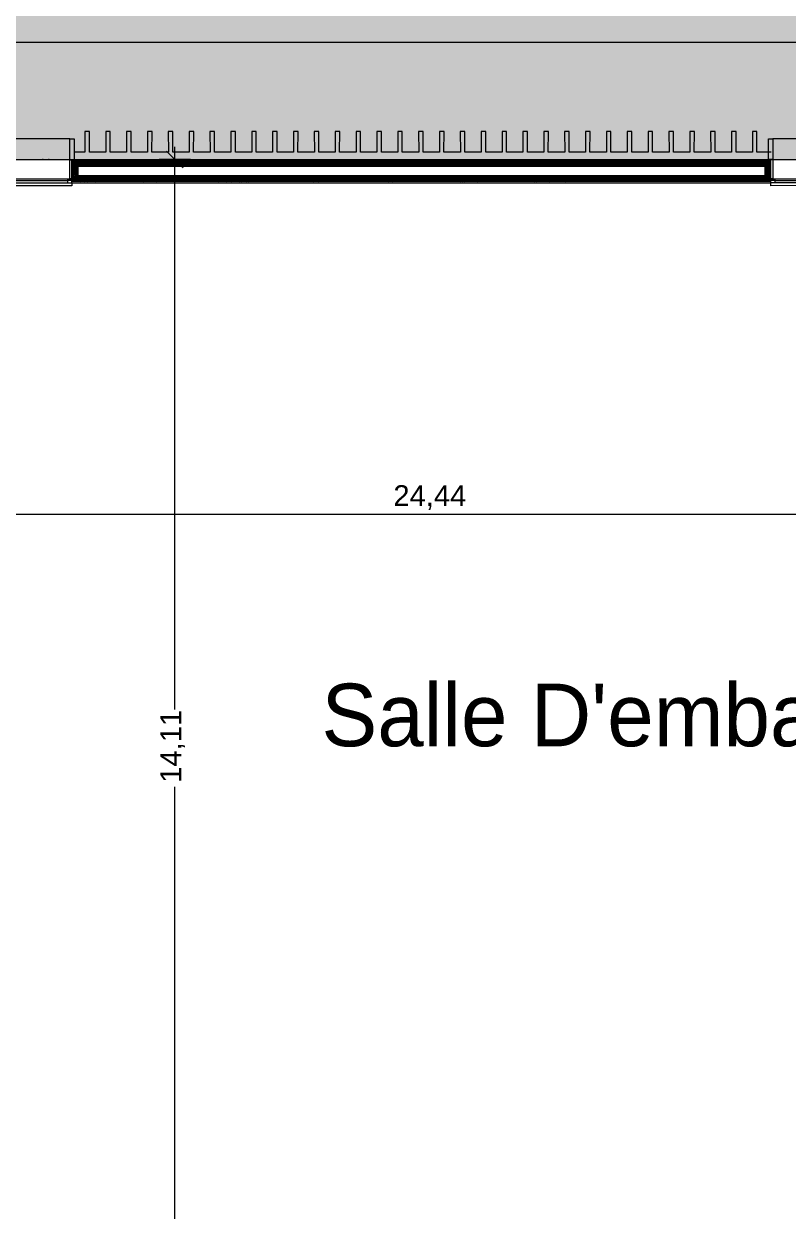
# Model space of a CAD drawing. Header units: millimetres. Extents: x -284281 to 1648660, y -821378 to -151356.
# Drawn here: x 226536 to 235698, y -186000 to -171770 of the extents above; entities that cross this region are included whole.
import ezdxf

# ---------------------------------------------------------------- set-up
doc = ezdxf.new("R2010")
doc.units = ezdxf.units.MM
doc.header["$MEASUREMENT"] = 0
doc.set_wipeout_variables(frame=1)
doc.linetypes.add('Traits', pattern=[282.222223, 141.111112, -141.111112])
doc.linetypes.add('Wipeout_Contour', pattern=[1000, 0, -1000])
for name, color, linetype in [('Cotations - 1_100', 7, 'Continuous'), ('Fenêtres ARCHICAD', 7, 'Continuous'), ('Hachure', 7, 'Continuous'), ('Nouveau_0', 7, 'Continuous'), ('Sols_ Dalles', 7, 'Continuous'), ('Structure - Murs extérieurs', 7, 'Continuous')]:
    doc.layers.add(name, color=color, linetype=linetype)
doc.styles.add('STYLE_GENERE_1', font='AGENCYR.TTF')
doc.styles.add('STYLE_GENERE_2', font='arial.ttf')
doc.dimstyles.new('STYLE_GENERE__1', dxfattribs={"dimtxt": 250, "dimasz": 190, "dimexe": 0.18, "dimexo": 0.0625, "dimgap": 0, "dimtad": 1, "dimtih": 1, "dimtoh": 1, "dimlfac": 0.001, "dimzin": 0, "dimdsep": 46, "dimtxsty": 'STYLE_GENERE_2', "dimblk": 'ARROWHEAD_6', "dimblk1": 'ARROWHEAD_6', "dimblk2": 'ARROWHEAD_6', "dimcen": 0.09, "dimse1": 1, "dimse2": 1, "dimclrd": 7, "dimclre": 7, "dimclrt": 7, "dimazin": 0, "dimtfac": 1, "dimtdec": 4, "dimtmove": 0, "dimatfit": 3, "dimfxl": 1, "dimtolj": 1, "dimtzin": 0, "dimarcsym": 0})
doc.dimstyles.new('STYLE_GENERE__4', dxfattribs={"dimtxt": 250, "dimasz": 190, "dimexe": 0.18, "dimexo": 0.0625, "dimgap": 0, "dimtad": 0, "dimlfac": 0.001, "dimzin": 0, "dimdsep": 46, "dimtxsty": 'STYLE_GENERE_2', "dimblk": 'ARROWHEAD_6', "dimblk1": 'ARROWHEAD_6', "dimblk2": 'ARROWHEAD_6', "dimcen": 0.09, "dimse1": 1, "dimse2": 1, "dimclrd": 7, "dimclre": 7, "dimclrt": 7, "dimazin": 0, "dimtfac": 1, "dimtdec": 4, "dimtmove": 0, "dimatfit": 3, "dimfxl": 1, "dimtolj": 1, "dimtzin": 0, "dimarcsym": 0})
pattern_1 = [(45, (0, 175), (-55.68466, 55.68466), [0, -52.5, 0, -78.75]), (110, (175, 175), (74.000794, 26.934086), [0, -38.5, 0, -66.5])]
pattern_2 = [(45, (0, 0), (-7.0710678, 7.0710678), [])]

# ---------------------------------------------------------------- blocks, each defined once
blk = doc.blocks.new('Fenêtre 25')
at = {"layer": 'Fenêtres ARCHICAD', "color": 7, "linetype": 'Continuous', "lineweight": 5}
for p, q in [((-800, 0), (-800, 33)), ((-800, 33), (800, 33)), ((800, 33), (800, 0)), ((-800, -30), (800, -30)), ((-800, -280), (-800, -50)), ((-800, -50), (-775, -50)), ((-775, -50), (-775, -280)), ((775, -280), (775, -50)), ((775, -50), (800, -50)), ((800, -50), (800, -280)), ((-825, -530), (-825, -280)), ((-825, -280), (-775, -280)), ((-825, -280), (-800, -280)), ((-825, -280), (-800, -280)), ((-800, -195), (-800, -265)), ((-800, -195), (-800, -265)), ((-800, -195), (-800, -265)), ((-800, -195), (-800, -265)), ((-800, -265), (-800, -280)), ((-800, -265), (-800, -280)), ((-775, -280), (-800, -280)), ((-775, -280), (-775, -530)), ((800, -280), (775, -280)), ((775, -280), (825, -280)), ((775, -530), (775, -280)), ((800, -195), (800, -265)), ((800, -195), (800, -265)), ((800, -195), (800, -265)), ((800, -195), (800, -265)), ((800, -265), (800, -280)), ((800, -265), (800, -280)), ((800, -280), (825, -280)), ((800, -280), (825, -280)), ((825, -280), (825, -530)), ((-775, -530), (-825, -530)), ((-775, -530), (775, -530)), ((825, -530), (775, -530))]:
    blk.add_line(p, q, dxfattribs=at)
at = {"layer": 'Fenêtres ARCHICAD', "color": 7, "linetype": 'Traits', "lineweight": 5}
blk.add_line((-800, 0), (800, 0), dxfattribs=at)
at = {"color": 254, "linetype": 'Wipeout_Contour', "lineweight": 0, "ltscale": 3003.33026}
blk.add_wipeout([(-750, 0), (-750, -50), (750, -50), (750, 0)], dxfattribs=at).dxf.layer = 'Fenêtres ARCHICAD'
at = {"layer": 'Fenêtres ARCHICAD', "color": 7, "linetype": 'Continuous', "lineweight": 5}
for p, q in [((-800, 0), (-750, 0)), ((-800, 0), (-800, -15)), ((-800, 0), (-800, -15)), ((-750, 0), (-750, -50)), ((-750, 0), (750, 0)), ((750, -50), (750, 0)), ((750, 0), (800, 0)), ((800, 0), (800, -15)), ((800, 0), (800, -15)), ((-800, -15), (-800, -50)), ((-800, -15), (-800, -50)), ((-750, -50), (-800, -50)), ((-800, -50), (-800, -85)), ((-800, -50), (-800, -85)), ((-800, -85), (-800, -195)), ((-800, -85), (-800, -195)), ((-800, -85), (-800, -195)), ((-800, -85), (-800, -195)), ((-750, -25), (750, -25)), ((750, -50), (-750, -50)), ((800, -50), (750, -50)), ((800, -15), (800, -50)), ((800, -15), (800, -50)), ((800, -50), (800, -85)), ((800, -50), (800, -85)), ((800, -85), (800, -195)), ((800, -85), (800, -195)), ((800, -85), (800, -195)), ((800, -85), (800, -195))]:
    blk.add_line(p, q, dxfattribs=at)
blk = doc.blocks.new('Mur_15_1', base_point=(219226, -173400))
at = {"color": 254, "linetype": 'Wipeout_Contour', "lineweight": 0, "ltscale": 1156382.080201063}
blk.add_wipeout([(227114, -173399), (227114, -173414), (235489, -173412), (235489, -173397)], dxfattribs=at)
at = {"linetype": 'Continuous', "lineweight": 5, "true_color": 0x5f5f5f}
h = blk.add_hatch(dxfattribs=at)
h.set_pattern_fill('ENDUIT_0001', color=251, style=0, pattern_type=2)
h.set_pattern_definition(pattern_1)
h.paths.add_polyline_path([(227114, -173399), (227114, -173414), (235489, -173412), (235489, -173397)])
at = {"color": 254, "linetype": 'Wipeout_Contour', "lineweight": 0, "ltscale": 1156483.378195073}
blk.add_wipeout([(227114, -173414), (227184, -173484), (235419, -173482), (235489, -173412)], dxfattribs=at)
at = {"linetype": 'Continuous', "lineweight": 5, "true_color": 0x5f5f5f}
h = blk.add_hatch(dxfattribs=at)
h.set_pattern_fill('BRIQUES_TERRE_CUITE__INT_97', color=251, style=0, pattern_type=2)
h.set_pattern_definition(pattern_2)
h.paths.add_polyline_path([(227114, -173414), (227184, -173484), (235419, -173482), (235489, -173412)])
at = {"color": 254, "linetype": 'Wipeout_Contour', "lineweight": 0, "ltscale": 1156698.748438988}
blk.add_wipeout([(227184, -173484), (227184, -173594), (235419, -173592), (235419, -173482)], dxfattribs=at)
at = {"color": 254, "linetype": 'Wipeout_Contour', "lineweight": 0, "ltscale": 1157018.442729266}
blk.add_wipeout([(235489, -173662), (227114, -173664), (227114, -173679), (235489, -173677)], dxfattribs=at)
at = {"linetype": 'Continuous', "lineweight": 5, "true_color": 0x5f5f5f}
h = blk.add_hatch(dxfattribs=at)
h.set_pattern_fill('ENDUIT_0001', color=251, style=0, pattern_type=2)
h.set_pattern_definition(pattern_1)
h.paths.add_polyline_path([(235489, -173662), (227114, -173664), (227114, -173679), (235489, -173677)])
at = {"color": 254, "linetype": 'Wipeout_Contour', "lineweight": 0, "ltscale": 1156916.34884725}
blk.add_wipeout([(235489, -173592), (227114, -173594), (227114, -173664), (235489, -173662)], dxfattribs=at)
at = {"linetype": 'Continuous', "lineweight": 5, "true_color": 0x5f5f5f}
h = blk.add_hatch(dxfattribs=at)
h.set_pattern_fill('BRIQUES_TERRE_CUITE__INT_97', color=251, style=0, pattern_type=2)
h.set_pattern_definition(pattern_2)
h.paths.add_polyline_path([(235489, -173592), (227114, -173594), (227114, -173664), (235489, -173662)])
at = {"color": 7, "linetype": 'Continuous', "lineweight": 5, "flags": 128}
blk.add_lwpolyline([(227114, -173679), (235489, -173677)], dxfattribs=at)
at = {"color": 254, "linetype": 'Wipeout_Contour', "lineweight": 0, "ltscale": 1143373.232463167}
blk.add_wipeout([(227184, -173484), (227114, -173414), (227114, -173594), (227184, -173594)], dxfattribs=at)
at = {"color": 254, "linetype": 'Wipeout_Contour', "lineweight": 0, "ltscale": 1169942.134046742}
blk.add_wipeout([(235419, -173482), (235419, -173592), (235489, -173592), (235489, -173412)], dxfattribs=at)
at = {"linetype": 'Continuous', "lineweight": 5, "true_color": 0x5f5f5f}
h = blk.add_hatch(dxfattribs=at)
h.set_pattern_fill('BRIQUES_TERRE_CUITE__INT_97', color=251, style=0, pattern_type=2)
h.set_pattern_definition(pattern_2)
h.paths.add_polyline_path([(227184, -173484), (227114, -173414), (227114, -173594), (227184, -173594)])
h = blk.add_hatch(dxfattribs=at)
h.set_pattern_fill('BRIQUES_TERRE_CUITE__INT_97', color=251, style=0, pattern_type=2)
h.set_pattern_definition(pattern_2)
h.paths.add_polyline_path([(235419, -173482), (235419, -173592), (235489, -173592), (235489, -173412)])
at = {"color": 7, "linetype": 'Continuous', "lineweight": 5}
for p, q in [((227139, -173399), (227114, -173399)), ((227114, -173414), (227114, -173399)), ((235489, -173412), (227114, -173414)), ((227114, -173484), (227114, -173414)), ((227114, -173484), (227114, -173414)), ((235489, -173397), (235464, -173397)), ((235489, -173412), (235489, -173397)), ((235489, -173482), (235489, -173412)), ((235489, -173482), (235489, -173412)), ((227114, -173594), (227114, -173484)), ((227114, -173594), (227114, -173484)), ((227114, -173629), (227114, -173594)), ((235419, -173482), (227184, -173484)), ((227184, -173484), (227184, -173594)), ((235419, -173592), (227184, -173594)), ((235419, -173482), (235419, -173592)), ((235489, -173592), (235489, -173482)), ((235489, -173592), (235489, -173482)), ((235489, -173627), (235489, -173592)), ((227114, -173664), (227114, -173629)), ((227114, -173664), (235489, -173662)), ((227114, -173679), (227114, -173664)), ((235489, -173662), (235489, -173627)), ((235489, -173677), (235489, -173662))]:
    blk.add_line(p, q, dxfattribs=at)
at = {"color": 7, "linetype": 'Continuous', "lineweight": 5, "flags": 128}
blk.add_lwpolyline([(235489, -173397), (227114, -173399)], dxfattribs=at)
at = {"layer": 'Fenêtres ARCHICAD', "color": 7, "linetype": 'Continuous', "lineweight": 5, "zscale": 1000, "rotation": 180.0105654490005}
for p in [(226314, -173679), (236289, -173677)]:
    blk.add_blockref('Fenêtre 25', p, dxfattribs=at)
blk = doc.blocks.new('Mur_172_1', base_point=(226766, -173399))
at = {"layer": 'Structure - Murs extérieurs', "color": 7, "linetype": 'Continuous', "lineweight": 5}
for p in [(226766, -173397), (226836, -173397)]:
    blk.add_point(p, dxfattribs=at)
blk = doc.blocks.new('Tôle profilée 25')
at = {"color": 7, "linetype": 'Continuous', "lineweight": 5}
for p, q in [((0, 8347.3), (0, 8176.5)), ((-250, 8177.5), (-250, 8150)), ((0, 8176.5), (-250, 8177.5)), ((-250, 8150), (-250, 8122.5)), ((-250, 8122.5), (0, 8123.5)), ((0, 8123.5), (0, 7926.5)), ((-250, 7927.5), (-250, 7900)), ((0, 7926.5), (-250, 7927.5)), ((-250, 7900), (-250, 7872.5)), ((-250, 7872.5), (0, 7873.5)), ((0, 7873.5), (0, 7676.5)), ((-250, 7677.5), (-250, 7650)), ((0, 7676.5), (-250, 7677.5)), ((-250, 7650), (-250, 7622.5)), ((-250, 7622.5), (0, 7623.5)), ((0, 7623.5), (0, 7426.5)), ((-250, 7427.5), (-250, 7400)), ((0, 7426.5), (-250, 7427.5)), ((-250, 7400), (-250, 7372.5)), ((-250, 7372.5), (0, 7373.5)), ((0, 7373.5), (0, 7176.5)), ((-250, 7177.5), (-250, 7150)), ((0, 7176.5), (-250, 7177.5)), ((-250, 7150), (-250, 7122.5)), ((-250, 7122.5), (0, 7123.5)), ((0, 7123.5), (0, 6926.5)), ((-250, 6927.5), (-250, 6900)), ((0, 6926.5), (-250, 6927.5)), ((-250, 6900), (-250, 6872.5)), ((-250, 6872.5), (0, 6873.5)), ((0, 6873.5), (0, 6676.5)), ((-250, 6677.5), (-250, 6650)), ((0, 6676.5), (-250, 6677.5)), ((-250, 6650), (-250, 6622.5)), ((-250, 6622.5), (0, 6623.5)), ((0, 6623.5), (0, 6426.5)), ((-250, 6427.5), (-250, 6400)), ((0, 6426.5), (-250, 6427.5)), ((-250, 6400), (-250, 6372.5)), ((-250, 6372.5), (0, 6373.5)), ((0, 6373.5), (0, 6176.5)), ((-250, 6177.5), (-250, 6150)), ((0, 6176.5), (-250, 6177.5)), ((-250, 6150), (-250, 6122.5)), ((-250, 6122.5), (0, 6123.5)), ((0, 6123.5), (0, 5926.5)), ((-250, 5927.5), (-250, 5900)), ((0, 5926.5), (-250, 5927.5)), ((-250, 5900), (-250, 5872.5)), ((-250, 5872.5), (0, 5873.5)), ((0, 5873.5), (0, 5676.5)), ((-250, 5677.5), (-250, 5650)), ((0, 5676.5), (-250, 5677.5)), ((-250, 5650), (-250, 5622.5)), ((-250, 5622.5), (0, 5623.5)), ((0, 5623.5), (0, 5426.5)), ((-250, 5427.5), (-250, 5400)), ((0, 5426.5), (-250, 5427.5)), ((-250, 5400), (-250, 5372.5)), ((-250, 5372.5), (0, 5373.5)), ((0, 5373.5), (0, 5176.5)), ((-250, 5177.5), (-250, 5150)), ((0, 5176.5), (-250, 5177.5)), ((-250, 5150), (-250, 5122.5)), ((-250, 5122.5), (0, 5123.5)), ((0, 5123.5), (0, 4926.5)), ((-250, 4927.5), (-250, 4900)), ((0, 4926.5), (-250, 4927.5)), ((-250, 4900), (-250, 4872.5)), ((-250, 4872.5), (0, 4873.5)), ((0, 4873.5), (0, 4676.5)), ((-250, 4677.5), (-250, 4650)), ((0, 4676.5), (-250, 4677.5)), ((-250, 4650), (-250, 4622.5)), ((-250, 4622.5), (0, 4623.5)), ((0, 4623.5), (0, 4426.5)), ((-250, 4427.5), (-250, 4400)), ((0, 4426.5), (-250, 4427.5)), ((-250, 4400), (-250, 4372.5)), ((-250, 4372.5), (0, 4373.5)), ((0, 4373.5), (0, 4176.5)), ((-250, 4177.5), (-250, 4150)), ((0, 4176.5), (-250, 4177.5)), ((-250, 4150), (-250, 4122.5)), ((-250, 4122.5), (0, 4123.5)), ((0, 4123.5), (0, 3926.5)), ((-250, 3927.5), (-250, 3900)), ((0, 3926.5), (-250, 3927.5)), ((-250, 3900), (-250, 3872.5)), ((-250, 3872.5), (0, 3873.5)), ((0, 3873.5), (0, 3676.5)), ((-250, 3677.5), (-250, 3650)), ((0, 3676.5), (-250, 3677.5)), ((-250, 3650), (-250, 3622.5)), ((-250, 3622.5), (0, 3623.5)), ((0, 3623.5), (0, 3426.5)), ((-250, 3427.5), (-250, 3400)), ((0, 3426.5), (-250, 3427.5)), ((-250, 3400), (-250, 3372.5)), ((-250, 3372.5), (0, 3373.5)), ((0, 3373.5), (0, 3176.5)), ((-250, 3177.5), (-250, 3150)), ((0, 3176.5), (-250, 3177.5)), ((-250, 3150), (-250, 3122.5)), ((-250, 3122.5), (0, 3123.5)), ((0, 3123.5), (0, 2926.5)), ((-250, 2927.5), (-250, 2900)), ((0, 2926.5), (-250, 2927.5)), ((-250, 2900), (-250, 2872.5)), ((-250, 2872.5), (0, 2873.5)), ((0, 2873.5), (0, 2676.5)), ((-250, 2677.5), (-250, 2650)), ((0, 2676.5), (-250, 2677.5)), ((-250, 2650), (-250, 2622.5)), ((-250, 2622.5), (0, 2623.5)), ((0, 2623.5), (0, 2426.5)), ((-250, 2427.5), (-250, 2400)), ((0, 2426.5), (-250, 2427.5)), ((-250, 2400), (-250, 2372.5)), ((-250, 2372.5), (0, 2373.5)), ((0, 2373.5), (0, 2176.5)), ((-250, 2177.5), (-250, 2150)), ((0, 2176.5), (-250, 2177.5)), ((-250, 2150), (-250, 2122.5)), ((-250, 2122.5), (0, 2123.5)), ((0, 2123.5), (0, 1926.5)), ((-250, 1927.5), (-250, 1900)), ((0, 1926.5), (-250, 1927.5)), ((-250, 1900), (-250, 1872.5)), ((-250, 1872.5), (0, 1873.5)), ((0, 1873.5), (0, 1676.5)), ((-250, 1677.5), (-250, 1650)), ((0, 1676.5), (-250, 1677.5)), ((-250, 1650), (-250, 1622.5)), ((-250, 1622.5), (0, 1623.5)), ((0, 1623.5), (0, 1426.5)), ((-250, 1427.5), (-250, 1400)), ((0, 1426.5), (-250, 1427.5)), ((-250, 1400), (-250, 1372.5)), ((-250, 1372.5), (0, 1373.5)), ((0, 1373.5), (0, 1176.5)), ((-250, 1177.5), (-250, 1150)), ((0, 1176.5), (-250, 1177.5)), ((-250, 1150), (-250, 1122.5)), ((-250, 1122.5), (0, 1123.5)), ((0, 1123.5), (0, 926.5)), ((-250, 927.5), (-250, 900)), ((0, 926.5), (-250, 927.5)), ((-250, 900), (-250, 872.5)), ((-250, 872.5), (0, 873.5)), ((0, 873.5), (0, 676.5)), ((-250, 677.5), (-250, 650)), ((0, 676.5), (-250, 677.5)), ((-250, 650), (-250, 622.5)), ((-250, 622.5), (0, 623.5)), ((0, 623.5), (0, 426.5)), ((-250, 427.5), (-250, 400)), ((0, 426.5), (-250, 427.5)), ((-250, 400), (-250, 372.5)), ((-250, 372.5), (0, 373.5)), ((0, 373.5), (0, 176.5)), ((-250, 177.5), (-250, 150)), ((0, 176.5), (-250, 177.5)), ((-250, 150), (-250, 122.5)), ((-250, 122.5), (0, 123.5)), ((0, 123.5), (0, 0))]:
    blk.add_line(p, q, dxfattribs=at)
blk = doc.blocks.new('*D470')
at = {"layer": 'Cotations - 1_100', "color": 7, "linetype": 'Continuous', "lineweight": 5, "transparency": 16777216}
for p, q in [((219606, -177546), (219406, -177746)), ((219506, -177833), (219506, -177458)), ((244046, -177546), (243846, -177746)), ((243946, -177833), (243946, -177458)), ((219506, -177646), (243946, -177646))]:
    blk.add_line(p, q, dxfattribs=at)
at = {"layer": 'Cotations - 1_100', "color": 7, "lineweight": 5, "transparency": 16777216, "char_height": 250, "attachment_point": 7, "style": 'STYLE_GENERE_2'}
for s, insert in [('\\A1;{\\pql;\\fArial|b0|i0|c0|p38;24,44}', (230966, -177596)), ('\\A1;{\\pql;\\fArial|b0|i0|c0|p38;0,28}', (243181, -177596))]:
    blk.add_mtext(s, dxfattribs=dict(at, insert=insert))
blk = doc.blocks.new('ARROWHEAD_6')
at = {"color": 0, "linetype": 'Continuous', "lineweight": 0}
for p, q in [((0, 0), (-1, 0)), ((-0.5, -0.5), (0.5, 0.5))]:
    blk.add_line(p, q, dxfattribs=at)
blk = doc.blocks.new('*D484')
at = {"layer": 'Cotations - 1_100', "color": 7, "linetype": 'Continuous', "lineweight": 5, "transparency": 16777216}
for p, q in [((238701, -173776), (238501, -173576)), ((238601, -173676), (238601, -173526)), ((238788, -173676), (238413, -173676)), ((238601, -180113), (238601, -173676)), ((238601, -187506), (238601, -181068)), ((238501, -187406), (238701, -187606)), ((238788, -187506), (238413, -187506))]:
    blk.add_line(p, q, dxfattribs=at)
at = {"layer": 'Cotations - 1_100', "color": 7, "lineweight": 5, "transparency": 16777216, "insert": (238726, -181018), "char_height": 250, "attachment_point": 7, "rotation": 90, "style": 'STYLE_GENERE_2'}
blk.add_mtext('\\A1;{\\pql;\\fArial|b0|i0|c0|p38;13,83}', dxfattribs=at)
blk = doc.blocks.new('*D591')
at = {"layer": 'Cotations - 1_100', "color": 7, "linetype": 'Continuous', "lineweight": 5, "transparency": 16777216}
for p, q in [((228445, -173496), (228245, -173296)), ((228345, -173396), (228345, -173246)), ((228533, -173396), (228158, -173396)), ((228345, -179986), (228345, -173396)), ((228345, -187506), (228345, -180915)), ((228245, -187406), (228445, -187606)), ((228533, -187506), (228158, -187506))]:
    blk.add_line(p, q, dxfattribs=at)
at = {"layer": 'Cotations - 1_100', "color": 7, "lineweight": 5, "transparency": 16777216, "insert": (228470, -180865), "char_height": 250, "attachment_point": 7, "rotation": 90, "style": 'STYLE_GENERE_2'}
blk.add_mtext('\\A1;{\\pql;\\fArial|b0|i0|c0|p38;14,11}', dxfattribs=at)

msp = doc.modelspace()

# ---------------------------------------------------------------- hatches: boundary and pattern name
at = {"linetype": 'Continuous', "lineweight": 0, "true_color": 0x6f6f6f}
h = msp.add_hatch(color=8, dxfattribs=at)
h.paths.add_polyline_path([(141848.4421, -295062.57111), (269220.82107, -293826.86817), (269220.82107, -270902.73426), (268763.04853, -270902.73426), (254213.59981, -271040.57524), (254213.59981, -163437.63526), (153156.19977, -163437.63526), (153156.19977, -271040.57524), (153182.9625, -271040.57014), (153183.14559, -272000.51417, -0.4094273642), (149183.68145, -275935.04226), (141848.4421, -275935.04226)])
h.paths.add_polyline_path([(158435.58359, -260639.95299), (155145.58359, -260639.95299), (155145.58359, -248364.9528), (155145.58359, -243089.97435), (155145.58359, -242189.97435), (158435.58359, -242189.97435)], flags=0)
h.paths.add_polyline_path([(161503.43335, -171995.57011), (161503.43335, -193810.57122), (161503.43335, -230015.57011), (161503.43335, -260810.57129), (196775.04197, -260810.57129), (196775.04197, -222495.57011), (186955.54197, -222495.57011), (186955.54197, -218295.57011), (196754.55038, -218295.57011), (196754.55038, -208495.57004), (196754.55038, -204495.57011), (193355.54197, -204495.57011), (193355.54197, -195161.53481), (195576.03357, -195161.53481), (195576.03357, -189810.57129), (217850.06795, -189810.57129), (217850.06795, -262266.88531), (245610.04479, -262266.88531), (245610.04479, -253395.57129), (245626.03357, -253395.57129), (246426.03357, -253395.57129), (247826.03357, -253395.57129), (247826.03357, -248005.57129), (247826.03357, -246605.57129), (245626.03357, -246605.57129), (245610.04479, -246605.57129), (245610.04479, -171995.57011), (212806.27958, -171995.57011)], flags=0)
h.paths.add_polyline_path([(162737.04244, -269433.91257, -0.0903186603), (162858.77258, -268727.62319, -0.2014487277), (163912.63869, -267592.73981, -0.1042114453), (164718.00561, -267415.05524), (165317.97869, -267409.37112, -0.1040446075), (166125.35422, -267571.24421, -0.2382554567), (167284.25653, -268953.31764, -0.0551886218), (167336.83602, -269390.33428), (167338.93075, -269611.43843), (167351.04633, -270890.26697), (167092.5827, -271892.76052, -0.2679491924), (165370.08316, -272909.1243), (164770.11009, -272914.80843, -0.1937174639), (163379.25202, -272370.18517, -0.0705687558), (163028.66346, -271931.26196, -0.1316524976), (162751.25276, -270933.84526)], flags=0)
h.paths.add_polyline_path([(175327.75206, -275599.00212, -0.4157910988), (173316.98603, -273599.0311), (173316.98603, -273452.05237), (173330.48786, -267377.82411, -0.3805567013), (175316.98603, -265609.82626), (175394.71409, -265609.82626), (175394.71409, -270609.82626), (190394.71409, -270609.82626), (190394.71409, -265609.82626), (195356.19118, -265609.82626, -0.4142135624), (196856.19118, -267109.82626), (196856.19118, -273660.69924, -0.3455016121), (195137.28541, -275433.43196)], flags=0)
h.paths.add_polyline_path([(205510.09252, -271504.08297, -0.1344739343), (205230.94767, -270484.93746), (205230.94767, -268984.93746, -0.4142135624), (207230.94767, -266984.93746), (207830.94767, -266984.93746, -0.4142135624), (209830.94767, -268984.93746), (209830.94767, -270484.93746, -0.1288203455), (209574.03043, -271465.58136, -0.2709362909), (207830.94767, -272484.93746), (207230.94767, -272484.93746, -0.2649799965)], flags=0)
h.paths.add_polyline_path([(217862.68721, -273329.32486), (217869.94938, -267730.33623, -0.0985615086), (218100.71805, -266943.72092), (218117.68082, -266951.54513, -0.2588490016), (219955.479, -265605.82722), (219953.14148, -265587.29374), (220637.56856, -265587.29374), (220637.56856, -265687.29374), (220637.56856, -270687.29374), (250537.56856, -270687.29374), (250537.56856, -265687.29374), (252208.00356, -265687.29374), (254186.29382, -265687.29374), (254186.29382, -267687.29374), (254186.29382, -271062.25464, 0.001345761), (254186.3228, -271073.02067), (254197.20856, -273095.23292, -0.4142135624), (252208.00356, -275105.96997), (243484.53401, -275105.96997, -0.0051889555), (243431.43827, -275116.10287), (235447.992, -275196.19066), (220071.01237, -275253.23979, -0.3865533313), (217873.0891, -273475.38502, -0.0251892193)], flags=0)
at = {"layer": 'Sols_ Dalles', "linetype": 'Continuous', "lineweight": 0, "true_color": 0x2e271c}
msp.add_hatch(color=250, dxfattribs=at).paths.add_polyline_path([(161503.43335, -171995.57011), (161503.43335, -230015.57011), (161503.43335, -260810.57129), (196775.04197, -260810.57129), (196775.04197, -260795.57129), (196775.04197, -258649.98223), (196775.04197, -258010.55782), (196775.04197, -222495.57011), (186955.54197, -222495.57011), (186955.54197, -218295.57011), (196754.55038, -218295.57011), (196754.55038, -204495.57011), (193355.54197, -204495.57011), (193355.54197, -195161.53481), (195576.03357, -195161.53481), (195576.03357, -189810.57129), (217805.54197, -189810.57129), (217805.54197, -253395.57011), (217805.54197, -253415.57129), (219205.54197, -253415.57129), (219205.54197, -253395.57011), (219205.54197, -188410.57129), (191955.54197, -188410.57129), (191955.54197, -190035.07573), (194140.4759, -190023.06089), (194160.9675, -193749.51998), (191976.03357, -193761.53481), (191955.54197, -200380.57011), (191955.54197, -205895.57011), (195354.55038, -205895.57011), (195354.55038, -216895.57011), (185555.54197, -216895.57011), (185555.54197, -223895.57011), (195354.55038, -223895.57011), (195354.55038, -258649.98223), (195354.55038, -259410.57129), (163990.22193, -259410.57129), (162860.68142, -259410.57129), (162860.68142, -231415.57011), (162860.68142, -173395.57011), (244226.03357, -173395.57011), (244226.03357, -248005.57129), (245626.03357, -248005.57129), (246426.03357, -248005.57129), (246426.03357, -251817.03038), (245610.04479, -251817.03038), (244211.03357, -251817.03038), (244211.03357, -253395.57129), (246426.03357, -253395.57129), (247826.03357, -253395.57129), (247826.03357, -248005.57129), (247826.03357, -246605.57129), (245626.03357, -246605.57129), (245626.03357, -171995.57011)])

# ---------------------------------------------------------------- linework, layer by layer
at = {"layer": 'Sols_ Dalles', "color": 250, "linetype": 'Continuous', "lineweight": 5, "true_color": 0x1f1f1f}
for points in [[(245626.03357, -253415.57129), (245626.03357, -171995.57011), (161503.43335, -171995.57011), (161503.43335, -230015.57011), (161503.43335, -260810.57129)], [(162860.68142, -259410.57129), (162860.68142, -231415.57011), (162860.68142, -173395.57011), (244226.03357, -173395.57011), (244226.03357, -253415.57129)]]:
    msp.add_lwpolyline(points, dxfattribs=at)

# ---------------------------------------------------------------- texts
at = {"layer": 'Hachure', "color": 250, "linetype": 'Continuous', "lineweight": 5, "true_color": 0x1f1f1f, "insert": (234130.10045, -180166.21568), "char_height": 750, "attachment_point": 5, "style": 'STYLE_GENERE_1'}
msp.add_mtext("\\A1;{\\pqc;\\fAgency FB|b0|i0|c0|p34;Salle D'emballage}", dxfattribs=at)

# ---------------------------------------------------------------- dimensions: what is measured, and where the dimension line sits
at = {"layer": 'Cotations - 1_100', "color": 7, "linetype": 'Continuous', "lineweight": 5}
dim = msp.add_linear_dim(base=(243946.03357, -177645.56191), p1=(219505.54197, -213397.84995), p2=(243946.03357, -213395.59652), dimstyle='STYLE_GENERE__1', dxfattribs=at)
dim.commit()
dim.dimension.update_dxf_attribs({"geometry": '*D470', "text_midpoint": (231385.78773, -177470.56191), "dimtype": 160})

# ---------------------------------------------------------------- next in the draw order: block references
at = {"color": 7, "lineweight": 5}
msp.add_blockref('Mur_15_1', (219225.54197, -173400.18025), dxfattribs=at)

# ---------------------------------------------------------------- next in the draw order: linework, layer by layer
at = {"layer": 'Nouveau_0', "color": 7, "linetype": 'Continuous', "lineweight": 5}
msp.add_lwpolyline([(244226.03357, -173395.57011), (244226.03357, -253395.57011), (219226.03357, -253395.57011), (219226.03357, -173395.57011)], close=True, dxfattribs=at)

# ---------------------------------------------------------------- next in the draw order: block references
at = {"color": 7, "linetype": 'Continuous', "lineweight": 5, "zscale": 1000, "rotation": 270}
msp.add_blockref('Tôle profilée 25', (227145.69988, -173309.77727), dxfattribs=at)
at = {"layer": 'Structure - Murs extérieurs', "color": 211, "lineweight": 5, "true_color": 0xfe55ff}
msp.add_blockref('Mur_172_1', (226766.03357, -173398.78976), dxfattribs=at)

# ---------------------------------------------------------------- next in the draw order: dimensions: what is measured, and where the dimension line sits
at = {"layer": 'Cotations - 1_100', "color": 7, "linetype": 'Continuous', "lineweight": 5}
for base, p2, picture, middle in [((228345.44042, -173395.57011), (244226.03357, -173395.57011), '*D591', (228345.44042, -180445.42696)), ((238600.88916, -173675.62175), (243946.03357, -173675.62175), '*D484', (238600.88916, -180598.02405))]:
    dim = msp.add_linear_dim(base=base, p1=(231725.78777, -187505.57129), p2=p2, angle=90, dimstyle='STYLE_GENERE__4', dxfattribs=at)
    dim.commit()
    dim.dimension.update_dxf_attribs({"geometry": picture, "text_midpoint": middle, "dimtype": 160, "text_rotation": 90})

doc.saveas('drawing.dxf')
